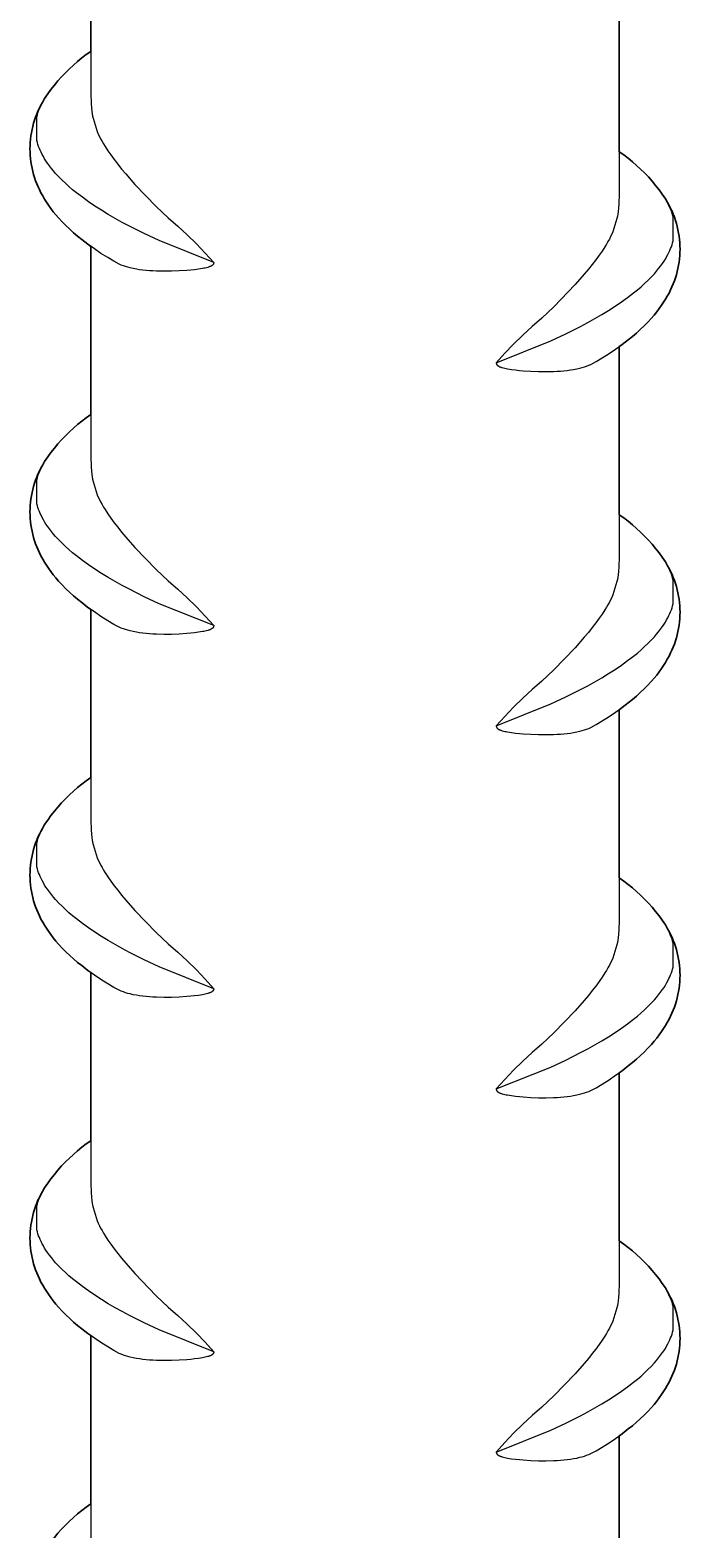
# Model space of a CAD drawing. Header units: millimetres. Extents: x -8 to 1608, y -703 to 404.
# Drawn here: x 40.3 to 59.99, y 254.73 to 300.14 of the extents above; entities that cross this region are included whole.
import ezdxf

# ---------------------------------------------------------------- set-up
doc = ezdxf.new("R2010")
doc.units = ezdxf.units.MM
doc.layers.add('Blocks', color=7, linetype='Continuous')
doc.layers.add('Blocks$Inner', color=7, linetype='Continuous', lineweight=25, true_color=0x007f00)
doc.layers.add('Blocks$Outline', color=7, linetype='Continuous', lineweight=35, true_color=0xff3f3f)

# ---------------------------------------------------------------- blocks, each defined once
blk = doc.blocks.new('Rebar Coffee Table Front')
at = {"layer": 'Blocks$Inner'}
for points in [[(42.145, 304.585), (42.145, 298.224), (42.156, 297.9), (42.165, 297.785), (42.178, 297.671), (42.187, 297.602), (42.199, 297.534), (42.212, 297.466), (42.339, 297.061), (42.371, 296.988), (42.405, 296.916), (42.442, 296.845), (42.485, 296.766), (42.53, 296.687), (42.578, 296.61), (42.662, 296.481), (42.749, 296.354), (42.852, 296.214), (42.958, 296.077), (43.078, 295.927), (43.202, 295.779), (43.48, 295.463), (44.125, 294.794), (44.484, 294.451), (44.778, 294.198), (45.064, 293.936), (45.341, 293.664), (45.608, 293.384), (45.866, 293.094), (44.216, 293.759), (43.762, 293.971), (43.316, 294.196), (43.098, 294.312), (42.883, 294.432), (42.674, 294.553), (42.467, 294.679), (42.269, 294.806), (42.074, 294.939), (41.888, 295.072), (41.707, 295.21), (41.594, 295.302), (41.482, 295.397), (41.373, 295.495), (41.272, 295.591), (41.173, 295.691), (41.078, 295.794), (41.012, 295.869), (40.949, 295.947), (40.888, 296.027), (40.829, 296.108), (40.786, 296.172), (40.745, 296.237), (40.707, 296.303), (40.67, 296.371), (40.636, 296.439), (40.61, 296.496), (40.586, 296.553), (40.564, 296.61), (40.544, 296.669), (40.526, 296.728), (40.51, 296.788), (40.51, 297.513), (40.526, 297.573), (40.544, 297.632), (40.564, 297.69), (40.586, 297.748), (40.61, 297.805), (40.636, 297.861), (40.746, 298.065), (40.84, 298.204), (40.938, 298.339), (41.041, 298.471), (41.148, 298.6), (41.259, 298.725), (41.375, 298.846), (41.494, 298.964), (41.617, 299.077), (41.744, 299.187), (41.874, 299.292), (42.008, 299.393), (42.145, 299.489)], [(58.145, 301.548), (58.145, 295.187), (58.134, 294.863), (58.125, 294.748), (58.112, 294.634), (58.103, 294.565), (58.091, 294.497), (58.078, 294.429), (57.951, 294.024), (57.919, 293.951), (57.885, 293.879), (57.848, 293.808), (57.805, 293.729), (57.76, 293.65), (57.712, 293.573), (57.628, 293.444), (57.541, 293.317), (57.438, 293.177), (57.332, 293.04), (57.212, 292.89), (57.088, 292.742), (56.81, 292.426), (56.165, 291.757), (55.806, 291.413), (55.512, 291.161), (55.226, 290.899), (54.949, 290.627), (54.682, 290.346), (54.424, 290.057), (56.074, 290.722), (56.528, 290.934), (56.974, 291.159), (57.192, 291.275), (57.407, 291.395), (57.616, 291.516), (57.823, 291.642), (58.021, 291.769), (58.216, 291.902), (58.401, 292.035), (58.583, 292.173), (58.696, 292.265), (58.808, 292.36), (58.916, 292.458), (59.018, 292.554), (59.116, 292.654), (59.212, 292.757), (59.278, 292.832), (59.341, 292.91), (59.402, 292.99), (59.461, 293.071), (59.504, 293.135), (59.545, 293.2), (59.583, 293.266), (59.62, 293.334), (59.654, 293.402), (59.68, 293.459), (59.704, 293.516), (59.726, 293.573), (59.746, 293.632), (59.764, 293.691), (59.78, 293.751), (59.78, 294.476), (59.764, 294.536), (59.746, 294.595), (59.726, 294.653), (59.704, 294.711), (59.68, 294.768), (59.654, 294.824), (59.544, 295.028), (59.45, 295.167), (59.352, 295.302), (59.249, 295.434), (59.142, 295.563), (59.03, 295.688), (58.915, 295.809), (58.796, 295.927), (58.673, 296.04), (58.546, 296.15), (58.416, 296.255), (58.282, 296.356), (58.145, 296.452)], [(45.866, 293.094), (45.866, 293.09), (45.866, 293.086), (45.866, 293.084), (45.865, 293.082), (45.865, 293.08), (45.865, 293.078), (45.865, 293.077), (45.865, 293.075), (45.864, 293.073), (45.864, 293.071), (45.863, 293.069), (45.863, 293.067), (45.862, 293.065), (45.862, 293.064), (45.861, 293.062), (45.861, 293.06), (45.86, 293.058), (45.859, 293.056), (45.859, 293.054), (45.858, 293.053), (45.857, 293.051), (45.856, 293.049), (45.855, 293.047), (45.854, 293.046), (45.853, 293.044), (45.852, 293.042), (45.851, 293.041), (45.85, 293.039), (45.849, 293.037), (45.848, 293.036), (45.846, 293.034), (45.845, 293.032), (45.843, 293.03), (45.842, 293.028), (45.84, 293.027), (45.839, 293.025), (45.837, 293.023), (45.835, 293.021), (45.832, 293.018), (45.828, 293.015), (45.825, 293.012), (45.821, 293.009), (45.817, 293.006), (45.813, 293.003), (45.809, 293.001), (45.805, 292.998), (45.801, 292.995), (45.797, 292.993), (45.789, 292.988), (45.783, 292.985), (45.776, 292.982), (45.764, 292.976), (45.751, 292.971), (45.739, 292.966), (45.726, 292.961), (45.713, 292.957), (45.687, 292.949), (45.648, 292.938), (45.609, 292.929), (45.57, 292.92), (45.531, 292.913), (45.47, 292.902), (45.408, 292.893), (45.287, 292.878), (45.168, 292.865), (45.05, 292.855), (44.821, 292.84), (44.592, 292.831), (44.363, 292.829), (44.134, 292.834), (44.027, 292.839), (43.92, 292.846), (43.817, 292.855), (43.715, 292.866), (43.619, 292.879), (43.523, 292.895), (43.428, 292.914), (43.334, 292.935), (43.266, 292.953), (43.199, 292.973), (43.132, 292.996), (43.066, 293.02), (43.001, 293.047), (42.838, 293.132), (42.655, 293.243), (42.452, 293.374), (42.251, 293.51), (42.057, 293.649), (41.867, 293.795), (41.744, 293.894), (41.623, 293.997), (41.505, 294.103), (41.389, 294.214), (41.276, 294.328), (41.168, 294.445), (41.086, 294.54), (41.007, 294.636), (40.931, 294.736), (40.858, 294.837), (40.798, 294.927), (40.741, 295.018), (40.686, 295.112), (40.635, 295.207), (40.587, 295.303), (40.545, 295.392), (40.507, 295.483), (40.472, 295.575), (40.44, 295.668), (40.411, 295.762), (40.386, 295.857), (40.363, 295.952), (40.345, 296.049), (40.329, 296.146), (40.317, 296.244), (40.309, 296.342), (40.304, 296.44), (40.302, 296.538), (40.303, 296.636), (40.309, 296.735), (40.317, 296.833), (40.329, 296.93), (40.344, 297.027), (40.363, 297.124), (40.385, 297.22), (40.41, 297.315), (40.439, 297.409), (40.471, 297.502), (40.506, 297.594), (40.544, 297.684), (40.586, 297.773), (40.63, 297.861), (40.682, 297.947)], [(54.424, 290.057), (54.424, 290.053), (54.424, 290.049), (54.424, 290.047), (54.424, 290.045), (54.425, 290.043), (54.425, 290.041), (54.425, 290.04), (54.425, 290.038), (54.426, 290.036), (54.426, 290.034), (54.426, 290.032), (54.427, 290.03), (54.427, 290.028), (54.428, 290.026), (54.429, 290.025), (54.429, 290.023), (54.43, 290.021), (54.431, 290.019), (54.431, 290.017), (54.432, 290.016), (54.433, 290.014), (54.434, 290.012), (54.435, 290.01), (54.436, 290.009), (54.437, 290.007), (54.438, 290.005), (54.439, 290.004), (54.44, 290.002), (54.441, 290), (54.442, 289.999), (54.444, 289.997), (54.445, 289.995), (54.447, 289.993), (54.448, 289.991), (54.45, 289.99), (54.451, 289.988), (54.453, 289.986), (54.455, 289.984), (54.458, 289.981), (54.462, 289.978), (54.465, 289.975), (54.469, 289.972), (54.473, 289.969), (54.477, 289.966), (54.481, 289.964), (54.485, 289.961), (54.489, 289.958), (54.493, 289.956), (54.501, 289.951), (54.507, 289.948), (54.514, 289.945), (54.526, 289.939), (54.538, 289.934), (54.551, 289.929), (54.564, 289.924), (54.577, 289.92), (54.603, 289.912), (54.642, 289.901), (54.681, 289.892), (54.72, 289.883), (54.759, 289.876), (54.82, 289.865), (54.882, 289.856), (55.003, 289.841), (55.122, 289.828), (55.24, 289.818), (55.469, 289.803), (55.698, 289.794), (55.927, 289.792), (56.156, 289.797), (56.263, 289.802), (56.37, 289.809), (56.473, 289.818), (56.575, 289.829), (56.671, 289.842), (56.767, 289.858), (56.862, 289.877), (56.956, 289.898), (57.024, 289.916), (57.091, 289.936), (57.158, 289.959), (57.224, 289.983), (57.289, 290.01), (57.452, 290.095), (57.635, 290.206), (57.838, 290.337), (58.039, 290.473), (58.233, 290.612), (58.423, 290.758), (58.546, 290.857), (58.667, 290.96), (58.785, 291.066), (58.901, 291.177), (59.013, 291.291), (59.122, 291.408), (59.204, 291.503), (59.283, 291.599), (59.359, 291.699), (59.432, 291.8), (59.492, 291.89), (59.549, 291.981), (59.604, 292.075), (59.655, 292.17), (59.703, 292.266), (59.744, 292.355), (59.783, 292.446), (59.818, 292.538), (59.85, 292.631), (59.879, 292.725), (59.904, 292.82), (59.926, 292.915), (59.945, 293.012), (59.961, 293.109), (59.973, 293.207), (59.981, 293.305), (59.986, 293.403), (59.988, 293.501), (59.986, 293.599), (59.981, 293.698), (59.973, 293.796), (59.961, 293.893), (59.946, 293.99), (59.927, 294.087), (59.905, 294.183), (59.88, 294.278), (59.851, 294.372), (59.819, 294.465), (59.784, 294.557), (59.746, 294.647), (59.704, 294.736), (59.66, 294.824), (59.608, 294.91)], [(42.145, 293.585), (42.145, 287.224), (42.156, 286.9), (42.165, 286.785), (42.178, 286.671), (42.187, 286.602), (42.199, 286.534), (42.212, 286.466), (42.339, 286.061), (42.371, 285.988), (42.405, 285.916), (42.442, 285.845), (42.485, 285.766), (42.53, 285.687), (42.578, 285.61), (42.662, 285.481), (42.749, 285.354), (42.852, 285.214), (42.958, 285.077), (43.078, 284.927), (43.202, 284.779), (43.48, 284.463), (44.125, 283.794), (44.484, 283.451), (44.778, 283.198), (45.064, 282.936), (45.341, 282.664), (45.608, 282.384), (45.866, 282.094), (44.216, 282.759), (43.762, 282.971), (43.316, 283.196), (43.098, 283.312), (42.883, 283.432), (42.674, 283.553), (42.467, 283.679), (42.269, 283.806), (42.074, 283.939), (41.888, 284.072), (41.707, 284.21), (41.594, 284.302), (41.482, 284.397), (41.373, 284.495), (41.272, 284.591), (41.173, 284.691), (41.078, 284.794), (41.012, 284.869), (40.949, 284.947), (40.888, 285.027), (40.829, 285.108), (40.786, 285.172), (40.745, 285.237), (40.707, 285.303), (40.67, 285.371), (40.636, 285.439), (40.61, 285.496), (40.586, 285.553), (40.564, 285.61), (40.544, 285.669), (40.526, 285.728), (40.51, 285.788), (40.51, 286.513), (40.526, 286.573), (40.544, 286.632), (40.564, 286.69), (40.586, 286.748), (40.61, 286.805), (40.636, 286.861), (40.746, 287.065), (40.84, 287.204), (40.938, 287.339), (41.041, 287.471), (41.148, 287.6), (41.259, 287.725), (41.375, 287.846), (41.494, 287.964), (41.617, 288.077), (41.744, 288.187), (41.874, 288.292), (42.008, 288.393), (42.145, 288.489)], [(58.145, 290.548), (58.145, 284.187), (58.134, 283.863), (58.125, 283.748), (58.112, 283.634), (58.103, 283.565), (58.091, 283.497), (58.078, 283.429), (57.951, 283.024), (57.919, 282.951), (57.885, 282.879), (57.848, 282.808), (57.805, 282.729), (57.76, 282.65), (57.712, 282.573), (57.628, 282.444), (57.541, 282.317), (57.438, 282.177), (57.332, 282.04), (57.212, 281.89), (57.088, 281.742), (56.81, 281.426), (56.165, 280.757), (55.806, 280.413), (55.512, 280.161), (55.226, 279.899), (54.949, 279.627), (54.682, 279.346), (54.424, 279.057), (56.074, 279.722), (56.528, 279.934), (56.974, 280.159), (57.192, 280.275), (57.407, 280.395), (57.616, 280.516), (57.823, 280.642), (58.021, 280.769), (58.216, 280.902), (58.401, 281.035), (58.583, 281.173), (58.696, 281.265), (58.808, 281.36), (58.916, 281.458), (59.018, 281.554), (59.116, 281.654), (59.212, 281.757), (59.278, 281.832), (59.341, 281.91), (59.402, 281.99), (59.461, 282.071), (59.504, 282.135), (59.545, 282.2), (59.583, 282.266), (59.62, 282.334), (59.654, 282.402), (59.68, 282.459), (59.704, 282.516), (59.726, 282.573), (59.746, 282.632), (59.764, 282.691), (59.78, 282.751), (59.78, 283.476), (59.764, 283.536), (59.746, 283.595), (59.726, 283.653), (59.704, 283.711), (59.68, 283.768), (59.654, 283.824), (59.544, 284.028), (59.45, 284.167), (59.352, 284.302), (59.249, 284.434), (59.142, 284.563), (59.03, 284.688), (58.915, 284.809), (58.796, 284.927), (58.673, 285.04), (58.546, 285.15), (58.416, 285.255), (58.282, 285.356), (58.145, 285.452)], [(45.866, 282.094), (45.866, 282.09), (45.866, 282.086), (45.866, 282.084), (45.865, 282.082), (45.865, 282.08), (45.865, 282.078), (45.865, 282.077), (45.865, 282.075), (45.864, 282.073), (45.864, 282.071), (45.863, 282.069), (45.863, 282.067), (45.862, 282.065), (45.862, 282.064), (45.861, 282.062), (45.861, 282.06), (45.86, 282.058), (45.859, 282.056), (45.859, 282.054), (45.858, 282.053), (45.857, 282.051), (45.856, 282.049), (45.855, 282.047), (45.854, 282.046), (45.853, 282.044), (45.852, 282.042), (45.851, 282.041), (45.85, 282.039), (45.849, 282.037), (45.848, 282.036), (45.846, 282.034), (45.845, 282.032), (45.843, 282.03), (45.842, 282.028), (45.84, 282.027), (45.839, 282.025), (45.837, 282.023), (45.835, 282.021), (45.832, 282.018), (45.828, 282.015), (45.825, 282.012), (45.821, 282.009), (45.817, 282.006), (45.813, 282.003), (45.809, 282.001), (45.805, 281.998), (45.801, 281.995), (45.797, 281.993), (45.789, 281.988), (45.783, 281.985), (45.776, 281.982), (45.764, 281.976), (45.751, 281.971), (45.739, 281.966), (45.726, 281.961), (45.713, 281.957), (45.687, 281.949), (45.648, 281.938), (45.609, 281.929), (45.57, 281.92), (45.531, 281.913), (45.47, 281.902), (45.408, 281.893), (45.287, 281.878), (45.168, 281.865), (45.05, 281.855), (44.821, 281.84), (44.592, 281.831), (44.363, 281.829), (44.134, 281.834), (44.027, 281.839), (43.92, 281.846), (43.817, 281.855), (43.715, 281.866), (43.619, 281.879), (43.523, 281.895), (43.428, 281.914), (43.334, 281.935), (43.266, 281.953), (43.199, 281.973), (43.132, 281.996), (43.066, 282.02), (43.001, 282.047), (42.838, 282.132), (42.655, 282.243), (42.452, 282.374), (42.251, 282.51), (42.057, 282.649), (41.867, 282.795), (41.744, 282.894), (41.623, 282.997), (41.505, 283.103), (41.389, 283.214), (41.276, 283.328), (41.168, 283.445), (41.086, 283.54), (41.007, 283.636), (40.931, 283.736), (40.858, 283.837), (40.798, 283.927), (40.741, 284.018), (40.686, 284.112), (40.635, 284.207), (40.587, 284.303), (40.545, 284.392), (40.507, 284.483), (40.472, 284.575), (40.44, 284.668), (40.411, 284.762), (40.386, 284.857), (40.363, 284.952), (40.345, 285.049), (40.329, 285.146), (40.317, 285.244), (40.309, 285.342), (40.304, 285.44), (40.302, 285.538), (40.303, 285.636), (40.309, 285.735), (40.317, 285.833), (40.329, 285.93), (40.344, 286.027), (40.363, 286.124), (40.385, 286.22), (40.41, 286.315), (40.439, 286.409), (40.471, 286.502), (40.506, 286.594), (40.544, 286.684), (40.586, 286.773), (40.63, 286.861), (40.691, 286.963)], [(54.424, 279.057), (54.424, 279.053), (54.424, 279.049), (54.424, 279.047), (54.424, 279.045), (54.425, 279.043), (54.425, 279.041), (54.425, 279.04), (54.425, 279.038), (54.426, 279.036), (54.426, 279.034), (54.426, 279.032), (54.427, 279.03), (54.427, 279.028), (54.428, 279.026), (54.429, 279.025), (54.429, 279.023), (54.43, 279.021), (54.431, 279.019), (54.431, 279.017), (54.432, 279.016), (54.433, 279.014), (54.434, 279.012), (54.435, 279.01), (54.436, 279.009), (54.437, 279.007), (54.438, 279.005), (54.439, 279.004), (54.44, 279.002), (54.441, 279), (54.442, 278.999), (54.444, 278.997), (54.445, 278.995), (54.447, 278.993), (54.448, 278.991), (54.45, 278.99), (54.451, 278.988), (54.453, 278.986), (54.455, 278.984), (54.458, 278.981), (54.462, 278.978), (54.465, 278.975), (54.469, 278.972), (54.473, 278.969), (54.477, 278.966), (54.481, 278.964), (54.485, 278.961), (54.489, 278.958), (54.493, 278.956), (54.501, 278.951), (54.507, 278.948), (54.514, 278.945), (54.526, 278.939), (54.538, 278.934), (54.551, 278.929), (54.564, 278.924), (54.577, 278.92), (54.603, 278.912), (54.642, 278.901), (54.681, 278.892), (54.72, 278.883), (54.759, 278.876), (54.82, 278.865), (54.882, 278.856), (55.003, 278.841), (55.122, 278.828), (55.24, 278.818), (55.469, 278.803), (55.698, 278.794), (55.927, 278.792), (56.156, 278.797), (56.263, 278.802), (56.37, 278.809), (56.473, 278.818), (56.575, 278.829), (56.671, 278.842), (56.767, 278.858), (56.862, 278.877), (56.956, 278.898), (57.024, 278.916), (57.091, 278.936), (57.158, 278.959), (57.224, 278.983), (57.289, 279.01), (57.452, 279.095), (57.635, 279.206), (57.838, 279.337), (58.039, 279.473), (58.233, 279.612), (58.423, 279.758), (58.546, 279.857), (58.667, 279.96), (58.785, 280.066), (58.901, 280.177), (59.013, 280.291), (59.122, 280.408), (59.204, 280.503), (59.283, 280.599), (59.359, 280.699), (59.432, 280.8), (59.492, 280.89), (59.549, 280.981), (59.604, 281.075), (59.655, 281.17), (59.703, 281.266), (59.744, 281.355), (59.783, 281.446), (59.818, 281.538), (59.85, 281.631), (59.879, 281.725), (59.904, 281.82), (59.926, 281.915), (59.945, 282.012), (59.961, 282.109), (59.973, 282.207), (59.981, 282.305), (59.986, 282.403), (59.988, 282.501), (59.986, 282.599), (59.981, 282.698), (59.973, 282.796), (59.961, 282.893), (59.946, 282.99), (59.927, 283.087), (59.905, 283.183), (59.88, 283.278), (59.851, 283.372), (59.819, 283.465), (59.784, 283.557), (59.746, 283.647), (59.704, 283.736), (59.66, 283.824), (59.608, 283.91)], [(42.145, 282.585), (42.145, 276.224), (42.156, 275.9), (42.165, 275.785), (42.178, 275.671), (42.187, 275.602), (42.199, 275.534), (42.212, 275.466), (42.339, 275.061), (42.371, 274.988), (42.405, 274.916), (42.442, 274.845), (42.485, 274.766), (42.53, 274.687), (42.578, 274.61), (42.662, 274.481), (42.749, 274.354), (42.852, 274.214), (42.958, 274.077), (43.078, 273.927), (43.202, 273.779), (43.48, 273.463), (44.125, 272.794), (44.484, 272.451), (44.778, 272.198), (45.064, 271.936), (45.341, 271.664), (45.608, 271.384), (45.866, 271.094), (45.866, 271.09), (45.866, 271.086), (45.866, 271.084), (45.865, 271.082), (45.865, 271.08), (45.865, 271.078), (45.865, 271.077), (45.865, 271.075), (45.864, 271.073), (45.864, 271.071), (45.863, 271.069), (45.863, 271.067), (45.862, 271.065), (45.862, 271.064), (45.861, 271.062), (45.861, 271.06), (45.86, 271.058), (45.859, 271.056), (45.859, 271.054), (45.858, 271.053), (45.857, 271.051), (45.856, 271.049), (45.855, 271.047), (45.854, 271.046), (45.853, 271.044), (45.852, 271.042), (45.851, 271.041), (45.85, 271.039), (45.849, 271.037), (45.848, 271.036), (45.846, 271.034), (45.845, 271.032), (45.843, 271.03), (45.842, 271.028), (45.84, 271.027), (45.839, 271.025), (45.837, 271.023), (45.835, 271.021), (45.832, 271.018), (45.828, 271.015), (45.825, 271.012), (45.821, 271.009), (45.817, 271.006), (45.813, 271.003), (45.809, 271.001), (45.805, 270.998), (45.801, 270.995), (45.797, 270.993), (45.789, 270.988), (45.783, 270.985), (45.776, 270.982), (45.764, 270.976), (45.751, 270.971), (45.739, 270.966), (45.726, 270.961), (45.713, 270.957), (45.687, 270.949), (45.648, 270.938), (45.609, 270.929), (45.57, 270.92), (45.531, 270.913), (45.47, 270.902), (45.408, 270.893), (45.287, 270.878), (45.168, 270.865), (45.05, 270.855), (44.821, 270.84), (44.592, 270.831), (44.363, 270.829), (44.134, 270.834), (44.027, 270.839), (43.92, 270.846), (43.817, 270.855), (43.715, 270.866), (43.619, 270.879), (43.523, 270.895), (43.428, 270.914), (43.334, 270.935), (43.266, 270.953), (43.199, 270.973), (43.132, 270.996), (43.066, 271.02), (43.001, 271.047), (42.838, 271.132), (42.655, 271.243), (42.452, 271.374), (42.251, 271.51), (42.057, 271.649), (41.867, 271.795), (41.744, 271.894), (41.623, 271.997), (41.505, 272.103), (41.389, 272.214), (41.276, 272.328), (41.168, 272.445), (41.086, 272.54), (41.007, 272.636), (40.931, 272.736), (40.858, 272.837), (40.798, 272.927), (40.741, 273.018), (40.686, 273.112), (40.635, 273.207), (40.587, 273.303), (40.545, 273.392), (40.507, 273.483), (40.472, 273.575), (40.44, 273.668), (40.411, 273.762), (40.386, 273.857), (40.363, 273.952), (40.345, 274.049), (40.329, 274.146), (40.317, 274.244), (40.309, 274.342), (40.304, 274.44), (40.302, 274.538), (40.303, 274.636), (40.309, 274.735), (40.317, 274.833), (40.329, 274.93), (40.344, 275.027), (40.363, 275.124), (40.385, 275.22), (40.41, 275.315), (40.439, 275.409), (40.471, 275.502), (40.506, 275.594), (40.544, 275.684), (40.586, 275.773), (40.63, 275.861), (40.682, 275.947)], [(58.145, 279.548), (58.145, 273.187), (58.134, 272.863), (58.125, 272.748), (58.112, 272.634), (58.103, 272.565), (58.091, 272.497), (58.078, 272.429), (57.951, 272.024), (57.919, 271.951), (57.885, 271.879), (57.848, 271.808), (57.805, 271.729), (57.76, 271.65), (57.712, 271.573), (57.628, 271.444), (57.541, 271.317), (57.438, 271.177), (57.332, 271.04), (57.212, 270.89), (57.088, 270.742), (56.81, 270.426), (56.165, 269.757), (55.806, 269.413), (55.512, 269.161), (55.226, 268.899), (54.949, 268.627), (54.682, 268.346), (54.424, 268.057), (56.074, 268.722), (56.528, 268.934), (56.974, 269.159), (57.192, 269.275), (57.407, 269.395), (57.616, 269.516), (57.823, 269.642), (58.021, 269.769), (58.216, 269.902), (58.401, 270.035), (58.583, 270.173), (58.696, 270.265), (58.808, 270.36), (58.916, 270.458), (59.018, 270.554), (59.116, 270.654), (59.212, 270.757), (59.278, 270.832), (59.341, 270.91), (59.402, 270.99), (59.461, 271.071), (59.504, 271.135), (59.545, 271.2), (59.583, 271.266), (59.62, 271.334), (59.654, 271.402), (59.68, 271.459), (59.704, 271.516), (59.726, 271.573), (59.746, 271.632), (59.764, 271.691), (59.78, 271.751), (59.78, 272.476), (59.764, 272.536), (59.746, 272.595), (59.726, 272.653), (59.704, 272.711), (59.68, 272.768), (59.654, 272.824), (59.544, 273.028), (59.45, 273.167), (59.352, 273.302), (59.249, 273.434), (59.142, 273.563), (59.03, 273.688), (58.915, 273.809), (58.796, 273.927), (58.673, 274.04), (58.546, 274.15), (58.416, 274.255), (58.282, 274.356), (58.145, 274.452)], [(45.866, 271.094), (44.216, 271.759), (43.762, 271.971), (43.316, 272.196), (43.098, 272.312), (42.883, 272.432), (42.674, 272.553), (42.467, 272.679), (42.269, 272.806), (42.074, 272.939), (41.888, 273.072), (41.707, 273.21), (41.594, 273.302), (41.482, 273.397), (41.373, 273.495), (41.272, 273.591), (41.173, 273.691), (41.078, 273.794), (41.012, 273.869), (40.949, 273.947), (40.888, 274.027), (40.829, 274.108), (40.786, 274.172), (40.745, 274.237), (40.707, 274.303), (40.67, 274.371), (40.636, 274.439), (40.61, 274.496), (40.586, 274.553), (40.564, 274.61), (40.544, 274.669), (40.526, 274.728), (40.51, 274.788), (40.51, 275.513), (40.526, 275.573), (40.544, 275.632), (40.564, 275.69), (40.586, 275.748), (40.61, 275.805), (40.636, 275.861), (40.746, 276.065), (40.84, 276.204), (40.938, 276.339), (41.041, 276.471), (41.148, 276.6), (41.259, 276.725), (41.375, 276.846), (41.494, 276.964), (41.617, 277.077), (41.744, 277.187), (41.874, 277.292), (42.008, 277.393), (42.145, 277.489)], [(54.424, 268.057), (54.424, 268.053), (54.424, 268.049), (54.424, 268.047), (54.424, 268.045), (54.425, 268.043), (54.425, 268.041), (54.425, 268.04), (54.425, 268.038), (54.426, 268.036), (54.426, 268.034), (54.426, 268.032), (54.427, 268.03), (54.427, 268.028), (54.428, 268.026), (54.429, 268.025), (54.429, 268.023), (54.43, 268.021), (54.431, 268.019), (54.431, 268.017), (54.432, 268.016), (54.433, 268.014), (54.434, 268.012), (54.435, 268.01), (54.436, 268.009), (54.437, 268.007), (54.438, 268.005), (54.439, 268.004), (54.44, 268.002), (54.441, 268), (54.442, 267.999), (54.444, 267.997), (54.445, 267.995), (54.447, 267.993), (54.448, 267.991), (54.45, 267.99), (54.451, 267.988), (54.453, 267.986), (54.455, 267.984), (54.458, 267.981), (54.462, 267.978), (54.465, 267.975), (54.469, 267.972), (54.473, 267.969), (54.477, 267.966), (54.481, 267.964), (54.485, 267.961), (54.489, 267.958), (54.493, 267.956), (54.501, 267.951), (54.507, 267.948), (54.514, 267.945), (54.526, 267.939), (54.538, 267.934), (54.551, 267.929), (54.564, 267.924), (54.577, 267.92), (54.603, 267.912), (54.642, 267.901), (54.681, 267.892), (54.72, 267.883), (54.759, 267.876), (54.82, 267.865), (54.882, 267.856), (55.003, 267.841), (55.122, 267.828), (55.24, 267.818), (55.469, 267.803), (55.698, 267.794), (55.927, 267.792), (56.156, 267.797), (56.263, 267.802), (56.37, 267.809), (56.473, 267.818), (56.575, 267.829), (56.671, 267.842), (56.767, 267.858), (56.862, 267.877), (56.956, 267.898), (57.024, 267.916), (57.091, 267.936), (57.158, 267.959), (57.224, 267.983), (57.289, 268.01), (57.452, 268.095), (57.635, 268.206), (57.838, 268.337), (58.039, 268.473), (58.233, 268.612), (58.423, 268.758), (58.546, 268.857), (58.667, 268.96), (58.785, 269.066), (58.901, 269.177), (59.013, 269.291), (59.122, 269.408), (59.204, 269.503), (59.283, 269.599), (59.359, 269.699), (59.432, 269.8), (59.492, 269.89), (59.549, 269.981), (59.604, 270.075), (59.655, 270.17), (59.703, 270.266), (59.744, 270.355), (59.783, 270.446), (59.818, 270.538), (59.85, 270.631), (59.879, 270.725), (59.904, 270.82), (59.926, 270.915), (59.945, 271.012), (59.961, 271.109), (59.973, 271.207), (59.981, 271.305), (59.986, 271.403), (59.988, 271.501), (59.986, 271.599), (59.981, 271.698), (59.973, 271.796), (59.961, 271.893), (59.946, 271.99), (59.927, 272.087), (59.905, 272.183), (59.88, 272.278), (59.851, 272.372), (59.819, 272.465), (59.784, 272.557), (59.746, 272.647), (59.704, 272.736), (59.66, 272.824), (59.608, 272.91)], [(42.145, 271.585), (42.145, 265.224), (42.156, 264.9), (42.165, 264.785), (42.178, 264.671), (42.187, 264.602), (42.199, 264.534), (42.212, 264.466), (42.339, 264.061), (42.371, 263.988), (42.405, 263.916), (42.442, 263.845), (42.485, 263.766), (42.53, 263.687), (42.578, 263.61), (42.662, 263.481), (42.749, 263.354), (42.852, 263.214), (42.958, 263.077), (43.078, 262.927), (43.202, 262.779), (43.48, 262.463), (44.125, 261.794), (44.484, 261.451), (44.778, 261.198), (45.064, 260.936), (45.341, 260.664), (45.608, 260.384), (45.866, 260.094), (45.866, 260.09), (45.866, 260.086), (45.866, 260.084), (45.865, 260.082), (45.865, 260.08), (45.865, 260.078), (45.865, 260.077), (45.865, 260.075), (45.864, 260.073), (45.864, 260.071), (45.863, 260.069), (45.863, 260.067), (45.862, 260.065), (45.862, 260.064), (45.861, 260.062), (45.861, 260.06), (45.86, 260.058), (45.859, 260.056), (45.859, 260.054), (45.858, 260.053), (45.857, 260.051), (45.856, 260.049), (45.855, 260.047), (45.854, 260.046), (45.853, 260.044), (45.852, 260.042), (45.851, 260.041), (45.85, 260.039), (45.849, 260.037), (45.848, 260.036), (45.846, 260.034), (45.845, 260.032), (45.843, 260.03), (45.842, 260.028), (45.84, 260.027), (45.839, 260.025), (45.837, 260.023), (45.835, 260.021), (45.832, 260.018), (45.828, 260.015), (45.825, 260.012), (45.821, 260.009), (45.817, 260.006), (45.813, 260.003), (45.809, 260.001), (45.805, 259.998), (45.801, 259.995), (45.797, 259.993), (45.789, 259.988), (45.783, 259.985), (45.776, 259.982), (45.764, 259.976), (45.751, 259.971), (45.739, 259.966), (45.726, 259.961), (45.713, 259.957), (45.687, 259.949), (45.648, 259.938), (45.609, 259.929), (45.57, 259.92), (45.531, 259.913), (45.47, 259.902), (45.408, 259.893), (45.287, 259.878), (45.168, 259.865), (45.05, 259.855), (44.821, 259.84), (44.592, 259.831), (44.363, 259.829), (44.134, 259.834), (44.027, 259.839), (43.92, 259.846), (43.817, 259.855), (43.715, 259.866), (43.619, 259.879), (43.523, 259.895), (43.428, 259.914), (43.334, 259.935), (43.266, 259.953), (43.199, 259.973), (43.132, 259.996), (43.066, 260.02), (43.001, 260.047), (42.838, 260.132), (42.655, 260.243), (42.452, 260.374), (42.251, 260.51), (42.057, 260.649), (41.867, 260.795), (41.744, 260.894), (41.623, 260.997), (41.505, 261.103), (41.389, 261.214), (41.276, 261.328), (41.168, 261.445), (41.086, 261.54), (41.007, 261.636), (40.931, 261.736), (40.858, 261.837), (40.798, 261.927), (40.741, 262.018), (40.686, 262.112), (40.635, 262.207), (40.587, 262.303), (40.545, 262.392), (40.507, 262.483), (40.472, 262.575), (40.44, 262.668), (40.411, 262.762), (40.386, 262.857), (40.363, 262.952), (40.345, 263.049), (40.329, 263.146), (40.317, 263.244), (40.309, 263.342), (40.304, 263.44), (40.302, 263.538), (40.303, 263.636), (40.309, 263.735), (40.317, 263.833), (40.329, 263.93), (40.344, 264.027), (40.363, 264.124), (40.385, 264.22), (40.41, 264.315), (40.439, 264.409), (40.471, 264.502), (40.506, 264.594), (40.544, 264.684), (40.586, 264.773), (40.63, 264.861), (40.682, 264.947)], [(58.145, 268.548), (58.145, 262.187), (58.134, 261.863), (58.125, 261.748), (58.112, 261.634), (58.103, 261.565), (58.091, 261.497), (58.078, 261.429), (57.951, 261.024), (57.919, 260.951), (57.885, 260.879), (57.848, 260.808), (57.805, 260.729), (57.76, 260.65), (57.712, 260.573), (57.628, 260.444), (57.541, 260.317), (57.438, 260.177), (57.332, 260.04), (57.212, 259.89), (57.088, 259.742), (56.81, 259.426), (56.165, 258.757), (55.806, 258.413), (55.512, 258.161), (55.226, 257.899), (54.949, 257.627), (54.682, 257.346), (54.424, 257.057), (56.074, 257.722), (56.528, 257.934), (56.974, 258.159), (57.192, 258.275), (57.407, 258.395), (57.616, 258.516), (57.823, 258.642), (58.021, 258.769), (58.216, 258.902), (58.401, 259.035), (58.583, 259.173), (58.696, 259.265), (58.808, 259.36), (58.916, 259.458), (59.018, 259.554), (59.116, 259.654), (59.212, 259.757), (59.278, 259.832), (59.341, 259.91), (59.402, 259.99), (59.461, 260.071), (59.504, 260.135), (59.545, 260.2), (59.583, 260.266), (59.62, 260.334), (59.654, 260.402), (59.68, 260.459), (59.704, 260.516), (59.726, 260.573), (59.746, 260.632), (59.764, 260.691), (59.78, 260.751), (59.78, 261.476), (59.764, 261.536), (59.746, 261.595), (59.726, 261.653), (59.704, 261.711), (59.68, 261.768), (59.654, 261.824), (59.544, 262.028), (59.45, 262.167), (59.352, 262.302), (59.249, 262.434), (59.142, 262.563), (59.03, 262.688), (58.915, 262.809), (58.796, 262.927), (58.673, 263.04), (58.546, 263.15), (58.416, 263.255), (58.282, 263.356), (58.145, 263.452)], [(45.866, 260.094), (44.216, 260.759), (43.762, 260.971), (43.316, 261.196), (43.098, 261.312), (42.883, 261.432), (42.674, 261.553), (42.467, 261.679), (42.269, 261.806), (42.074, 261.939), (41.888, 262.072), (41.707, 262.21), (41.594, 262.302), (41.482, 262.397), (41.373, 262.495), (41.272, 262.591), (41.173, 262.691), (41.078, 262.794), (41.012, 262.869), (40.949, 262.947), (40.888, 263.027), (40.829, 263.108), (40.786, 263.172), (40.745, 263.237), (40.707, 263.303), (40.67, 263.371), (40.636, 263.439), (40.61, 263.496), (40.586, 263.553), (40.564, 263.61), (40.544, 263.669), (40.526, 263.728), (40.51, 263.788), (40.51, 264.513), (40.526, 264.573), (40.544, 264.632), (40.564, 264.69), (40.586, 264.748), (40.61, 264.805), (40.636, 264.861), (40.746, 265.065), (40.84, 265.204), (40.938, 265.339), (41.041, 265.471), (41.148, 265.6), (41.259, 265.725), (41.375, 265.846), (41.494, 265.964), (41.617, 266.077), (41.744, 266.187), (41.874, 266.292), (42.008, 266.393), (42.145, 266.489)], [(54.424, 257.057), (54.424, 257.053), (54.424, 257.049), (54.424, 257.047), (54.424, 257.045), (54.425, 257.043), (54.425, 257.041), (54.425, 257.04), (54.425, 257.038), (54.426, 257.036), (54.426, 257.034), (54.426, 257.032), (54.427, 257.03), (54.427, 257.028), (54.428, 257.026), (54.429, 257.025), (54.429, 257.023), (54.43, 257.021), (54.431, 257.019), (54.431, 257.017), (54.432, 257.016), (54.433, 257.014), (54.434, 257.012), (54.435, 257.01), (54.436, 257.009), (54.437, 257.007), (54.438, 257.005), (54.439, 257.004), (54.44, 257.002), (54.441, 257), (54.442, 256.999), (54.444, 256.997), (54.445, 256.995), (54.447, 256.993), (54.448, 256.991), (54.45, 256.99), (54.451, 256.988), (54.453, 256.986), (54.455, 256.984), (54.458, 256.981), (54.462, 256.978), (54.465, 256.975), (54.469, 256.972), (54.473, 256.969), (54.477, 256.966), (54.481, 256.964), (54.485, 256.961), (54.489, 256.958), (54.493, 256.956), (54.501, 256.951), (54.507, 256.948), (54.514, 256.945), (54.526, 256.939), (54.538, 256.934), (54.551, 256.929), (54.564, 256.924), (54.577, 256.92), (54.603, 256.912), (54.642, 256.901), (54.681, 256.892), (54.72, 256.883), (54.759, 256.876), (54.82, 256.865), (54.882, 256.856), (55.003, 256.841), (55.122, 256.828), (55.24, 256.818), (55.469, 256.803), (55.698, 256.794), (55.927, 256.792), (56.156, 256.797), (56.263, 256.802), (56.37, 256.809), (56.473, 256.818), (56.575, 256.829), (56.671, 256.842), (56.767, 256.858), (56.862, 256.877), (56.956, 256.898), (57.024, 256.916), (57.091, 256.936), (57.158, 256.959), (57.224, 256.983), (57.289, 257.01), (57.452, 257.095), (57.635, 257.206), (57.838, 257.337), (58.039, 257.473), (58.233, 257.612), (58.423, 257.758), (58.546, 257.857), (58.667, 257.96), (58.785, 258.066), (58.901, 258.177), (59.013, 258.291), (59.122, 258.408), (59.204, 258.503), (59.283, 258.599), (59.359, 258.699), (59.432, 258.8), (59.492, 258.89), (59.549, 258.981), (59.604, 259.075), (59.655, 259.17), (59.703, 259.266), (59.744, 259.355), (59.783, 259.446), (59.818, 259.538), (59.85, 259.631), (59.879, 259.725), (59.904, 259.82), (59.926, 259.915), (59.945, 260.012), (59.961, 260.109), (59.973, 260.207), (59.981, 260.305), (59.986, 260.403), (59.988, 260.501), (59.986, 260.599), (59.981, 260.698), (59.973, 260.796), (59.961, 260.893), (59.946, 260.99), (59.927, 261.087), (59.905, 261.183), (59.88, 261.278), (59.851, 261.372), (59.819, 261.465), (59.784, 261.557), (59.746, 261.647), (59.704, 261.736), (59.66, 261.824), (59.608, 261.91)], [(42.145, 260.585), (42.145, 254.224)], [(41.259, 254.725), (41.375, 254.846), (41.494, 254.964), (41.617, 255.077), (41.744, 255.187), (41.874, 255.292), (42.008, 255.393), (42.145, 255.489)], [(58.145, 257.548), (58.145, 251.187)]]:
    blk.add_lwpolyline(points, dxfattribs=at)
at = {"layer": 'Blocks$Outline'}
for points in [[(42.145, 299.489), (42.145, 304.585)], [(58.145, 301.548), (58.145, 296.452)], [(40.682, 297.947), (40.746, 298.065), (40.84, 298.204), (40.938, 298.339), (41.041, 298.471), (41.148, 298.6), (41.259, 298.725), (41.375, 298.846), (41.494, 298.964), (41.617, 299.077), (41.744, 299.187), (41.874, 299.292), (42.008, 299.393), (42.145, 299.489)], [(42.145, 293.585), (42.057, 293.649), (41.867, 293.795), (41.744, 293.894), (41.623, 293.997), (41.505, 294.103), (41.389, 294.214), (41.276, 294.328), (41.168, 294.445), (41.086, 294.54), (41.007, 294.636), (40.931, 294.736), (40.858, 294.837), (40.798, 294.927), (40.741, 295.018), (40.686, 295.112), (40.635, 295.207), (40.587, 295.303), (40.545, 295.392), (40.507, 295.483), (40.472, 295.575), (40.44, 295.668), (40.411, 295.762), (40.386, 295.857), (40.363, 295.952), (40.345, 296.049), (40.329, 296.146), (40.317, 296.244), (40.309, 296.342), (40.304, 296.44), (40.302, 296.538), (40.303, 296.636), (40.309, 296.735), (40.317, 296.833), (40.329, 296.93), (40.344, 297.027), (40.363, 297.124), (40.385, 297.22), (40.41, 297.315), (40.439, 297.409), (40.471, 297.502), (40.506, 297.594), (40.544, 297.684), (40.586, 297.773), (40.63, 297.861), (40.682, 297.947)], [(58.145, 296.452), (58.282, 296.356), (58.416, 296.255), (58.546, 296.15), (58.673, 296.04), (58.796, 295.927), (58.915, 295.809), (59.03, 295.688), (59.142, 295.563), (59.249, 295.434), (59.352, 295.302), (59.45, 295.167), (59.544, 295.028), (59.608, 294.91)], [(59.608, 294.91), (59.66, 294.824), (59.704, 294.736), (59.746, 294.647), (59.784, 294.557), (59.819, 294.465), (59.851, 294.372), (59.88, 294.278), (59.905, 294.183), (59.927, 294.087), (59.946, 293.99), (59.961, 293.893), (59.973, 293.796), (59.981, 293.698), (59.986, 293.599), (59.988, 293.501), (59.986, 293.403), (59.981, 293.305), (59.973, 293.207), (59.961, 293.109), (59.945, 293.012), (59.926, 292.915), (59.904, 292.82), (59.879, 292.725), (59.85, 292.631), (59.818, 292.538), (59.783, 292.446), (59.744, 292.355), (59.703, 292.266), (59.655, 292.17), (59.604, 292.075), (59.549, 291.981), (59.492, 291.89), (59.432, 291.8), (59.359, 291.699), (59.283, 291.599), (59.204, 291.503), (59.122, 291.408), (59.013, 291.291), (58.901, 291.177), (58.785, 291.066), (58.667, 290.96), (58.546, 290.857), (58.423, 290.758), (58.233, 290.612), (58.145, 290.548)], [(42.145, 288.489), (42.145, 293.585)], [(58.145, 290.548), (58.145, 285.452)], [(40.691, 286.963), (40.746, 287.065), (40.84, 287.204), (40.938, 287.339), (41.041, 287.471), (41.148, 287.6), (41.259, 287.725), (41.375, 287.846), (41.494, 287.964), (41.617, 288.077), (41.744, 288.187), (41.874, 288.292), (42.008, 288.393), (42.145, 288.489)], [(42.145, 282.585), (42.057, 282.649), (41.867, 282.795), (41.744, 282.894), (41.623, 282.997), (41.505, 283.103), (41.389, 283.214), (41.276, 283.328), (41.168, 283.445), (41.086, 283.54), (41.007, 283.636), (40.931, 283.736), (40.858, 283.837), (40.798, 283.927), (40.741, 284.018), (40.686, 284.112), (40.635, 284.207), (40.587, 284.303), (40.545, 284.392), (40.507, 284.483), (40.472, 284.575), (40.44, 284.668), (40.411, 284.762), (40.386, 284.857), (40.363, 284.952), (40.345, 285.049), (40.329, 285.146), (40.317, 285.244), (40.309, 285.342), (40.304, 285.44), (40.302, 285.538), (40.303, 285.636), (40.309, 285.735), (40.317, 285.833), (40.329, 285.93), (40.344, 286.027), (40.363, 286.124), (40.385, 286.22), (40.41, 286.315), (40.439, 286.409), (40.471, 286.502), (40.506, 286.594), (40.544, 286.684), (40.586, 286.773), (40.63, 286.861), (40.691, 286.963)], [(58.145, 285.452), (58.282, 285.356), (58.416, 285.255), (58.546, 285.15), (58.673, 285.04), (58.796, 284.927), (58.915, 284.809), (59.03, 284.688), (59.142, 284.563), (59.249, 284.434), (59.352, 284.302), (59.45, 284.167), (59.544, 284.028), (59.608, 283.91)], [(59.608, 283.91), (59.66, 283.824), (59.704, 283.736), (59.746, 283.647), (59.784, 283.557), (59.819, 283.465), (59.851, 283.372), (59.88, 283.278), (59.905, 283.183), (59.927, 283.087), (59.946, 282.99), (59.961, 282.893), (59.973, 282.796), (59.981, 282.698), (59.986, 282.599), (59.988, 282.501), (59.986, 282.403), (59.981, 282.305), (59.973, 282.207), (59.961, 282.109), (59.945, 282.012), (59.926, 281.915), (59.904, 281.82), (59.879, 281.725), (59.85, 281.631), (59.818, 281.538), (59.783, 281.446), (59.744, 281.355), (59.703, 281.266), (59.655, 281.17), (59.604, 281.075), (59.549, 280.981), (59.492, 280.89), (59.432, 280.8), (59.359, 280.699), (59.283, 280.599), (59.204, 280.503), (59.122, 280.408), (59.013, 280.291), (58.901, 280.177), (58.785, 280.066), (58.667, 279.96), (58.546, 279.857), (58.423, 279.758), (58.233, 279.612), (58.145, 279.548)], [(42.145, 277.489), (42.145, 282.585)], [(58.145, 279.548), (58.145, 274.452)], [(40.682, 275.947), (40.746, 276.065), (40.84, 276.204), (40.938, 276.339), (41.041, 276.471), (41.148, 276.6), (41.259, 276.725), (41.375, 276.846), (41.494, 276.964), (41.617, 277.077), (41.744, 277.187), (41.874, 277.292), (42.008, 277.393), (42.145, 277.489)], [(42.145, 271.585), (42.057, 271.649), (41.867, 271.795), (41.744, 271.894), (41.623, 271.997), (41.505, 272.103), (41.389, 272.214), (41.276, 272.328), (41.168, 272.445), (41.086, 272.54), (41.007, 272.636), (40.931, 272.736), (40.858, 272.837), (40.798, 272.927), (40.741, 273.018), (40.686, 273.112), (40.635, 273.207), (40.587, 273.303), (40.545, 273.392), (40.507, 273.483), (40.472, 273.575), (40.44, 273.668), (40.411, 273.762), (40.386, 273.857), (40.363, 273.952), (40.345, 274.049), (40.329, 274.146), (40.317, 274.244), (40.309, 274.342), (40.304, 274.44), (40.302, 274.538), (40.303, 274.636), (40.309, 274.735), (40.317, 274.833), (40.329, 274.93), (40.344, 275.027), (40.363, 275.124), (40.385, 275.22), (40.41, 275.315), (40.439, 275.409), (40.471, 275.502), (40.506, 275.594), (40.544, 275.684), (40.586, 275.773), (40.63, 275.861), (40.682, 275.947)], [(58.145, 274.452), (58.282, 274.356), (58.416, 274.255), (58.546, 274.15), (58.673, 274.04), (58.796, 273.927), (58.915, 273.809), (59.03, 273.688), (59.142, 273.563), (59.249, 273.434), (59.352, 273.302), (59.45, 273.167), (59.544, 273.028), (59.608, 272.91)], [(59.608, 272.91), (59.66, 272.824), (59.704, 272.736), (59.746, 272.647), (59.784, 272.557), (59.819, 272.465), (59.851, 272.372), (59.88, 272.278), (59.905, 272.183), (59.927, 272.087), (59.946, 271.99), (59.961, 271.893), (59.973, 271.796), (59.981, 271.698), (59.986, 271.599), (59.988, 271.501), (59.986, 271.403), (59.981, 271.305), (59.973, 271.207), (59.961, 271.109), (59.945, 271.012), (59.926, 270.915), (59.904, 270.82), (59.879, 270.725), (59.85, 270.631), (59.818, 270.538), (59.783, 270.446), (59.744, 270.355), (59.703, 270.266), (59.655, 270.17), (59.604, 270.075), (59.549, 269.981), (59.492, 269.89), (59.432, 269.8), (59.359, 269.699), (59.283, 269.599), (59.204, 269.503), (59.122, 269.408), (59.013, 269.291), (58.901, 269.177), (58.785, 269.066), (58.667, 268.96), (58.546, 268.857), (58.423, 268.758), (58.233, 268.612), (58.145, 268.548)], [(42.145, 266.489), (42.145, 271.585)], [(58.145, 268.548), (58.145, 263.452)], [(40.682, 264.947), (40.746, 265.065), (40.84, 265.204), (40.938, 265.339), (41.041, 265.471), (41.148, 265.6), (41.259, 265.725), (41.375, 265.846), (41.494, 265.964), (41.617, 266.077), (41.744, 266.187), (41.874, 266.292), (42.008, 266.393), (42.145, 266.489)], [(42.145, 260.585), (42.057, 260.649), (41.867, 260.795), (41.744, 260.894), (41.623, 260.997), (41.505, 261.103), (41.389, 261.214), (41.276, 261.328), (41.168, 261.445), (41.086, 261.54), (41.007, 261.636), (40.931, 261.736), (40.858, 261.837), (40.798, 261.927), (40.741, 262.018), (40.686, 262.112), (40.635, 262.207), (40.587, 262.303), (40.545, 262.392), (40.507, 262.483), (40.472, 262.575), (40.44, 262.668), (40.411, 262.762), (40.386, 262.857), (40.363, 262.952), (40.345, 263.049), (40.329, 263.146), (40.317, 263.244), (40.309, 263.342), (40.304, 263.44), (40.302, 263.538), (40.303, 263.636), (40.309, 263.735), (40.317, 263.833), (40.329, 263.93), (40.344, 264.027), (40.363, 264.124), (40.385, 264.22), (40.41, 264.315), (40.439, 264.409), (40.471, 264.502), (40.506, 264.594), (40.544, 264.684), (40.586, 264.773), (40.63, 264.861), (40.682, 264.947)], [(58.145, 263.452), (58.282, 263.356), (58.416, 263.255), (58.546, 263.15), (58.673, 263.04), (58.796, 262.927), (58.915, 262.809), (59.03, 262.688), (59.142, 262.563), (59.249, 262.434), (59.352, 262.302), (59.45, 262.167), (59.544, 262.028), (59.608, 261.91)], [(59.608, 261.91), (59.66, 261.824), (59.704, 261.736), (59.746, 261.647), (59.784, 261.557), (59.819, 261.465), (59.851, 261.372), (59.88, 261.278), (59.905, 261.183), (59.927, 261.087), (59.946, 260.99), (59.961, 260.893), (59.973, 260.796), (59.981, 260.698), (59.986, 260.599), (59.988, 260.501), (59.986, 260.403), (59.981, 260.305), (59.973, 260.207), (59.961, 260.109), (59.945, 260.012), (59.926, 259.915), (59.904, 259.82), (59.879, 259.725), (59.85, 259.631), (59.818, 259.538), (59.783, 259.446), (59.744, 259.355), (59.703, 259.266), (59.655, 259.17), (59.604, 259.075), (59.549, 258.981), (59.492, 258.89), (59.432, 258.8), (59.359, 258.699), (59.283, 258.599), (59.204, 258.503), (59.122, 258.408), (59.013, 258.291), (58.901, 258.177), (58.785, 258.066), (58.667, 257.96), (58.546, 257.857), (58.423, 257.758), (58.233, 257.612), (58.145, 257.548)], [(42.145, 255.489), (42.145, 260.585)], [(58.145, 257.548), (58.145, 252.452)], [(40.691, 253.963), (40.746, 254.065), (40.84, 254.204), (40.938, 254.339), (41.041, 254.471), (41.148, 254.6), (41.259, 254.725), (41.375, 254.846), (41.494, 254.964), (41.617, 255.077), (41.744, 255.187), (41.874, 255.292), (42.008, 255.393), (42.145, 255.489)]]:
    blk.add_lwpolyline(points, dxfattribs=at)

msp = doc.modelspace()

# ---------------------------------------------------------------- block references
at = {"layer": 'Blocks'}
msp.add_blockref('Rebar Coffee Table Front', (0, 0), dxfattribs=at)

doc.saveas('drawing.dxf')
